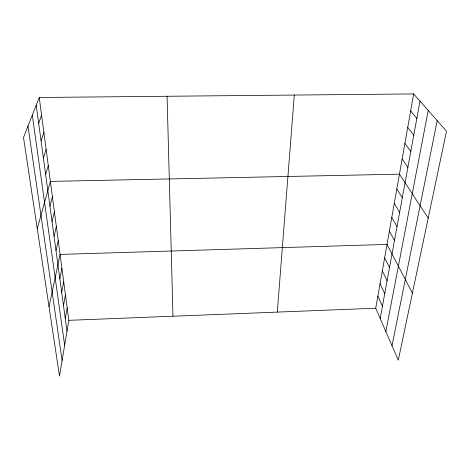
<?xml version="1.0" encoding="UTF-8"?>
<svg xmlns="http://www.w3.org/2000/svg" width="470" height="470" viewBox="0 0 470 470"><rect width="100%" height="100%" fill="white"/><g stroke="black" fill="none" stroke-linecap="round" stroke-linejoin="round"><path stroke-width="0.7" d="M277.288 312.109L294.302 95.063M39.239 97.484L68.832 320.329L59.49 376.071L23.5 137.463L39.239 97.484L413.641 93.93L446.5 131.201L398.284 360.196L375.73 308.226L413.641 93.93M65.271 318.66L67.169 307.815M63.503 305.688L65.465 294.978M380.183 318.49L420.015 101.162M61.693 292.369L63.714 281.812M385.852 331.55L428.205 110.45M59.831 278.698L61.923 268.294M391.998 345.709L437.194 120.643M49.027 306.71L60.078 254.411L387.016 244.424L412.413 293.08M56.006 250.633L58.239 240.581M54.05 236.24L56.353 226.381M52.035 221.446L54.42 211.794M49.961 206.242L52.428 196.807M37.265 228.702L50.384 181.402L399.447 174.164L428.194 218.139M45.643 174.505L48.281 165.563M43.387 157.938L46.113 149.278M41.06 140.883L43.886 132.511M38.669 123.305L41.595 115.256M68.832 320.329L375.73 308.226M410.645 110.879L416.855 118.416M407.731 127.352L413.782 135.184M404.893 143.385L410.792 151.481M402.132 158.983L407.889 167.332M396.833 188.952L402.308 197.764M394.283 203.357L399.635 212.375M391.798 217.399L397.027 226.605M389.377 231.081L394.483 240.47M384.648 257.83L389.518 267.553M382.333 270.902L387.098 280.772M380.077 283.651L384.736 293.662M377.874 296.088L382.433 306.228M27.977 126.083L62.105 360.478M32.289 115.132L64.649 345.28M36.202 105.192L66.993 331.297M167.079 96.268L172.983 316.222"/></g></svg>
